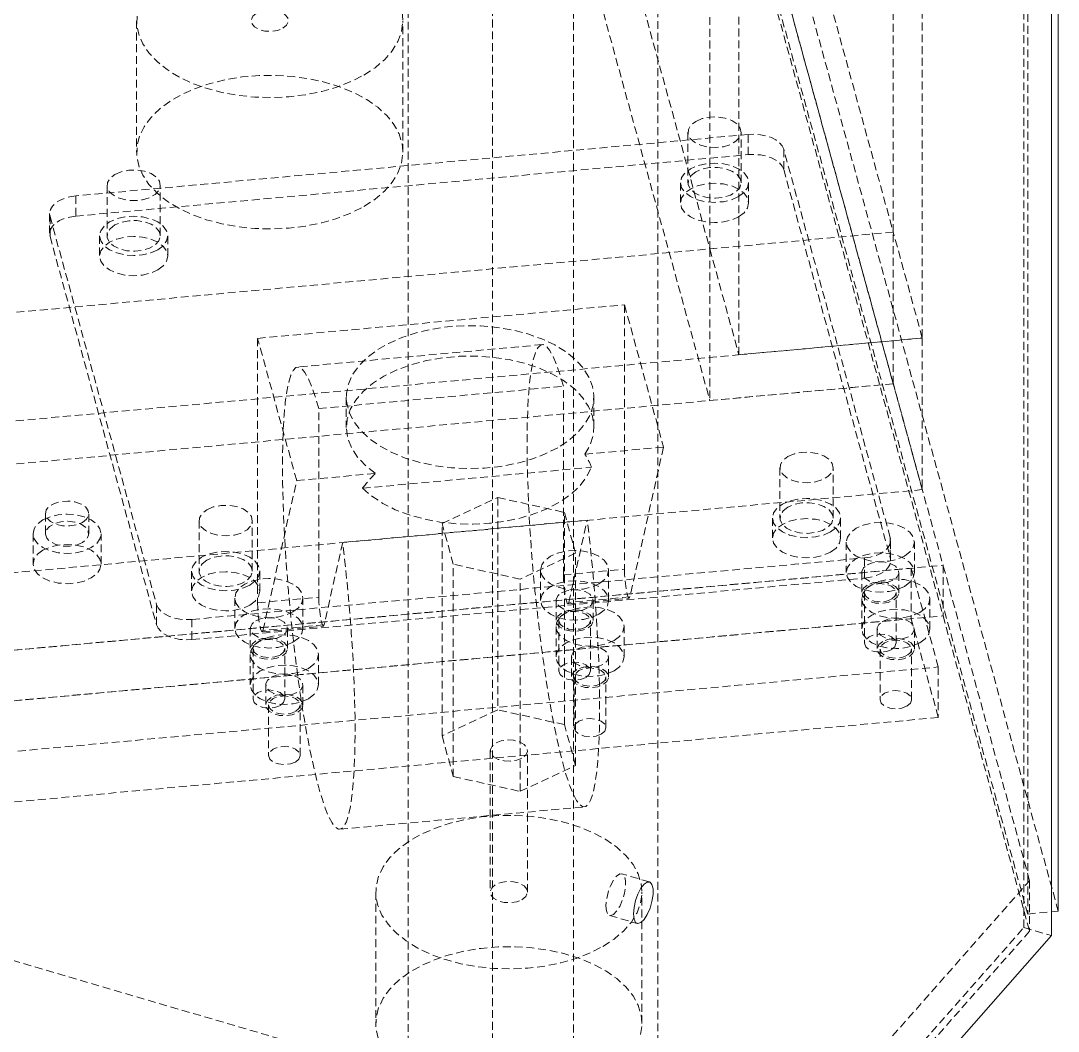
# Model space of a CAD drawing. Header units: millimetres. Extents: x 1529 to 6255, y 1713 to 5797.
# Drawn here: x 5880 to 6047.6, y 4058.4 to 4221.7 of the extents above; entities that cross this region are included whole.
import ezdxf

# ---------------------------------------------------------------- set-up
doc = ezdxf.new("R2010")
doc.units = ezdxf.units.MM
doc.linetypes.add('HIDDEN', pattern=[1.905, 1.27, -0.635])

msp = doc.modelspace()

# ---------------------------------------------------------------- linework, layer by layer
at = {"color": 7, "linetype": 'HIDDEN', "lineweight": 0}
for p, q in [((6020.928, 4187.532), (6020.928, 4693.787)), ((5991.297, 4184.822), (5991.297, 4691.078)), ((6025.621, 4676.682), (6025.621, 4170.426)), ((5995.99, 4167.717), (5995.99, 4673.972)), ((6042.642, 4645.673), (6042.642, 4077.36)), ((6042.047, 4075.191), (6042.047, 4643.504)), ((5956.183, 4553.34), (5956.183, 4047.084)), ((5982.913, 4545.477), (5982.913, 4039.222)), ((5942.563, 4031.653), (5942.563, 4537.909)), ((5969.293, 4530.046), (5969.293, 4023.791)), ((6042.642, 4077.36), (5952.284, 4406.7)), ((6047.58, 4077.812), (5957.223, 4407.152)), ((5965.949, 4363.425), (6028.977, 4133.7)), ((5973.998, 4358.586), (6020.928, 4187.532)), ((5944.367, 4355.877), (5991.297, 4184.822)), ((5965.949, 4355.26), (6028.977, 4125.534)), ((6020.928, 4163.035), (5973.998, 4334.09)), ((5944.367, 4331.38), (5991.297, 4160.326)), ((5898.709, 4221.685), (5898.709, 4200.455)), ((5941.709, 4200.455), (5941.709, 4221.685)), ((5997.512, 4203.316), (5888.866, 4193.382)), ((5987.76, 4203.677), (5987.76, 4195.512)), ((5996.359, 4195.512), (5996.359, 4203.677)), ((5997.512, 4200.05), (5997.512, 4203.316)), ((5888.866, 4190.116), (5997.512, 4200.05)), ((6020.44, 4138.197), (6003.232, 4200.917)), ((6003.232, 4200.917), (6003.232, 4197.651)), ((6003.232, 4197.651), (6020.44, 4134.931)), ((5893.929, 4195.098), (5893.929, 4186.932)), ((5902.529, 4186.932), (5902.529, 4195.098)), ((5986.56, 4195.512), (5986.56, 4192.245)), ((5997.56, 4192.245), (5997.56, 4195.512)), ((5888.866, 4193.382), (5888.866, 4190.116)), ((5884.648, 4190.531), (5884.648, 4187.265)), ((5884.71, 4190.08), (5901.918, 4127.36)), ((5884.71, 4190.08), (5884.71, 4186.814)), ((6020.928, 4187.532), (5749.314, 4162.697)), ((5884.71, 4186.814), (5901.918, 4124.094)), ((5892.729, 4186.932), (5892.729, 4183.666)), ((5903.729, 4183.666), (5903.729, 4186.932)), ((6020.928, 4187.532), (5991.297, 4184.822)), ((6020.928, 4163.035), (6020.928, 4187.532)), ((6025.621, 4170.426), (6020.928, 4187.532)), ((5991.297, 4184.822), (5991.297, 4160.326)), ((5991.297, 4184.822), (5995.99, 4167.717)), ((5918.251, 4170.369), (5977.513, 4175.788)), ((5977.513, 4175.788), (5983.819, 4152.803)), ((5977.513, 4175.788), (5977.513, 4133.071)), ((5754.007, 4145.592), (6025.621, 4170.426)), ((5924.557, 4147.385), (5918.251, 4170.369)), ((5918.251, 4170.369), (5918.251, 4127.653)), ((5995.99, 4167.717), (6025.621, 4170.426)), ((6025.621, 4170.426), (6025.621, 4145.93)), ((5964.221, 4169.36), (5924.714, 4165.748)), ((6020.928, 4163.035), (5749.314, 4138.201)), ((5928.128, 4159.024), (5967.636, 4162.636)), ((5967.636, 4132.168), (5967.636, 4162.636)), ((5991.297, 4160.326), (6020.928, 4163.035)), ((6025.621, 4145.93), (6020.928, 4163.035)), ((5932.575, 4160.872), (5932.575, 4155.973)), ((5972.575, 4155.973), (5972.575, 4160.872)), ((5928.128, 4128.556), (5928.128, 4159.024)), ((5971.114, 4151.642), (5983.819, 4152.803)), ((5983.819, 4152.803), (5978.376, 4128.596)), ((5924.557, 4147.385), (5937.262, 4148.546)), ((5935.211, 4146.161), (5972.156, 4149.539)), ((6002.621, 4149.51), (6002.621, 4141.344)), ((6011.221, 4141.344), (6011.221, 4149.51)), ((5919.115, 4123.177), (5924.557, 4147.385)), ((6025.621, 4145.93), (5754.007, 4121.095)), ((5948.052, 4140.454), (5957.026, 4144.649)), ((5957.026, 4144.649), (5957.026, 4110.354)), ((5957.026, 4144.649), (5967.806, 4142.26)), ((5883.967, 4142.065), (5883.967, 4138.799)), ((5890.967, 4138.799), (5890.967, 4142.065)), ((5967.806, 4142.26), (5969.612, 4135.676)), ((5967.806, 4107.965), (5967.806, 4142.26)), ((6001.421, 4141.344), (6001.421, 4138.078)), ((6012.421, 4138.078), (6012.421, 4141.344)), ((5908.79, 4140.931), (5908.79, 4132.765)), ((5917.39, 4132.765), (5917.39, 4140.931)), ((5971.494, 4141.015), (5931.987, 4137.402)), ((5948.052, 4106.159), (5948.052, 4140.454)), ((5949.859, 4133.87), (5948.052, 4140.454)), ((5968.499, 4127.693), (5971.494, 4141.015)), ((5881.967, 4138.799), (5881.967, 4133.9)), ((5892.967, 4133.9), (5892.967, 4138.799)), ((6020.44, 4134.931), (6020.44, 4138.197)), ((5931.987, 4137.402), (5928.992, 4124.08)), ((6013.336, 4137.448), (6013.336, 4132.549)), ((6020.502, 4134.479), (6020.502, 4137.745)), ((6024.336, 4132.549), (6024.336, 4137.448)), ((5907.638, 4124.961), (6016.284, 4134.895)), ((5969.612, 4135.676), (5960.639, 4131.481)), ((5969.612, 4101.381), (5969.612, 4135.676)), ((6016.284, 4134.895), (6016.284, 4131.628)), ((5757.362, 4108.865), (6028.977, 4133.7)), ((5814.434, 4114.1), (6023.824, 4133.246)), ((5949.859, 4099.575), (5949.859, 4133.87)), ((5960.639, 4131.481), (5949.859, 4133.87)), ((5963.952, 4132.933), (5963.952, 4128.034)), ((5967.636, 4132.168), (5977.513, 4133.071)), ((5974.952, 4128.034), (5974.952, 4132.933)), ((6028.204, 4117.281), (6023.824, 4133.246)), ((6023.824, 4133.246), (6023.824, 4125.08)), ((6042.954, 4082.752), (6028.977, 4133.7)), ((6028.977, 4133.7), (6028.977, 4125.534)), ((5907.59, 4132.765), (5907.59, 4129.499)), ((5907.638, 4121.695), (6016.284, 4131.628)), ((5918.59, 4129.499), (5918.59, 4132.765)), ((5960.639, 4097.186), (5960.639, 4131.481)), ((6015.836, 4132.549), (6015.836, 4129.283)), ((6021.836, 4129.283), (6021.836, 4132.549)), ((5914.567, 4128.417), (5914.567, 4123.518)), ((5918.251, 4127.653), (5928.128, 4128.556)), ((5925.567, 4123.518), (5925.567, 4128.417)), ((5966.452, 4128.034), (5966.452, 4124.767)), ((5968.378, 4127.47), (5978.255, 4128.373)), ((5978.376, 4128.596), (5968.499, 4127.693)), ((5972.452, 4124.767), (5972.452, 4128.034)), ((6015.839, 4128.325), (6015.839, 4123.426)), ((6016.286, 4129.283), (6016.286, 4121.117)), ((6021.386, 4121.117), (6021.386, 4129.283)), ((6026.839, 4123.426), (6026.839, 4128.325)), ((5901.918, 4124.094), (5901.918, 4127.36)), ((5757.362, 4100.7), (6028.977, 4125.534)), ((5814.434, 4105.935), (6023.824, 4125.08)), ((5907.638, 4124.961), (5907.638, 4121.695)), ((5966.902, 4124.767), (5966.902, 4116.602)), ((5972.002, 4116.602), (5972.002, 4124.767)), ((6023.824, 4125.08), (6028.204, 4109.115)), ((6028.977, 4125.534), (6042.954, 4074.587)), ((5917.067, 4123.518), (5917.067, 4120.252)), ((5918.994, 4122.955), (5928.871, 4123.858)), ((5928.992, 4124.08), (5919.115, 4123.177)), ((5923.067, 4120.252), (5923.067, 4123.518)), ((5966.454, 4123.81), (5966.454, 4118.911)), ((5977.454, 4118.911), (5977.454, 4123.81)), ((6018.339, 4123.426), (6018.339, 4120.16)), ((6024.339, 4120.16), (6024.339, 4123.426)), ((5917.517, 4120.252), (5917.517, 4112.087)), ((5922.617, 4112.087), (5922.617, 4120.252)), ((6018.789, 4120.16), (6018.789, 4111.994)), ((6023.889, 4111.994), (6023.889, 4120.16)), ((5917.07, 4119.295), (5917.07, 4114.395)), ((5928.07, 4114.395), (5928.07, 4119.295)), ((5968.954, 4118.911), (5968.954, 4115.645)), ((5974.955, 4115.645), (5974.955, 4118.911)), ((5818.814, 4098.135), (6028.204, 4117.281)), ((6028.204, 4117.281), (6028.204, 4109.115)), ((5969.404, 4115.645), (5969.404, 4107.479)), ((5974.505, 4107.479), (5974.505, 4115.645)), ((5919.57, 4114.395), (5919.57, 4111.129)), ((5925.57, 4111.129), (5925.57, 4114.395)), ((5737.886, 4111.295), (5982.913, 4039.222)), ((5920.02, 4111.129), (5920.02, 4102.964)), ((5925.12, 4102.964), (5925.12, 4111.129)), ((5957.026, 4110.354), (5948.052, 4106.159)), ((5967.806, 4107.965), (5957.026, 4110.354)), ((6028.204, 4109.115), (5818.814, 4089.97)), ((5969.612, 4101.381), (5967.806, 4107.965)), ((5948.052, 4106.159), (5949.859, 4099.575)), ((5955.832, 4103.77), (5955.832, 4080.907)), ((5961.832, 4080.907), (5961.832, 4103.77)), ((5960.639, 4097.186), (5969.612, 4101.381)), ((5949.859, 4099.575), (5960.639, 4097.186)), ((5931.543, 4091.06), (5971.05, 4094.672)), ((5820.384, 3830.582), (6042.954, 4082.752)), ((5981.546, 4082.546), (5977.091, 4083.857)), ((6042.954, 4082.752), (6042.954, 4074.587)), ((5937.332, 4080.907), (5937.332, 4059.677)), ((5980.332, 4059.677), (5980.332, 4080.907)), ((6042.642, 4077.36), (6046.502, 4077.713)), ((5975.115, 4077.141), (5979.57, 4075.831)), ((5820.384, 3824.05), (6042.047, 4075.191)), ((6042.954, 4074.587), (5821.528, 3823.713)), ((6042.047, 4075.191), (6046.502, 4073.881))]:
    msp.add_line(p, q, dxfattribs=at)
at = {"color": 7, "linetype": 'Continuous', "lineweight": 15}
for p, q in [((6047.58, 4646.124), (6047.58, 4077.812)), ((6046.502, 4642.193), (6046.502, 4073.881)), ((6046.502, 4077.713), (6047.58, 4077.812)), ((6046.502, 4073.881), (5824.839, 3822.739))]:
    msp.add_line(p, q, dxfattribs=at)
at = {"color": 7, "linetype": 'HIDDEN', "lineweight": 0, "flags": 128}
for points in [[(5935.411, 4212.908), (5937.231, 4214.103), (5938.771, 4215.422), (5940.005, 4216.843), (5940.915, 4218.344), (5941.485, 4219.9), (5941.706, 4221.486), (5941.573, 4223.074), (5941.09, 4224.64), (5940.264, 4226.157), (5939.109, 4227.601), (5937.643, 4228.948), (5935.891, 4230.175), (5933.881, 4231.263), (5931.647, 4232.194), (5929.225, 4232.952), (5926.656, 4233.525), (5923.98, 4233.904), (5921.242, 4234.082), (5918.487, 4234.057), (5915.761, 4233.828), (5913.108, 4233.4), (5910.571, 4232.78), (5908.192, 4231.977), (5906.011, 4231.005), (5904.063, 4229.881), (5902.38, 4228.622), (5900.99, 4227.248), (5899.915, 4225.784), (5899.174, 4224.252), (5898.778, 4222.678), (5898.733, 4221.088), (5899.042, 4219.508), (5899.698, 4217.963), (5900.691, 4216.479), (5902.004, 4215.081), (5903.616, 4213.792), (5905.501, 4212.632), (5907.627, 4211.62), (5909.96, 4210.774), (5912.461, 4210.107), (5915.089, 4209.63), (5917.801, 4209.351), (5920.553, 4209.275), (5923.299, 4209.402), (5925.995, 4209.731), (5928.595, 4210.256), (5931.058, 4210.969), (5933.343, 4211.858), (5935.411, 4212.908)], [(5922.33, 4220.46), (5922.928, 4220.953), (5923.197, 4221.534), (5923.106, 4222.133), (5922.666, 4222.678), (5921.929, 4223.103), (5920.985, 4223.358), (5919.947, 4223.41), (5918.941, 4223.254), (5918.087, 4222.909), (5917.49, 4222.417), (5917.22, 4221.836), (5917.311, 4221.236), (5917.751, 4220.691), (5918.488, 4220.266), (5919.432, 4220.012), (5920.47, 4219.959), (5921.476, 4220.115), (5922.33, 4220.46)], [(5935.411, 4191.678), (5937.231, 4192.873), (5938.771, 4194.191), (5940.005, 4195.613), (5940.915, 4197.114), (5941.485, 4198.67), (5941.706, 4200.256), (5941.573, 4201.844), (5941.09, 4203.41), (5940.264, 4204.927), (5939.109, 4206.371), (5937.643, 4207.718), (5935.891, 4208.945), (5933.881, 4210.033), (5931.647, 4210.964), (5929.225, 4211.722), (5926.656, 4212.295), (5923.98, 4212.674), (5921.242, 4212.852), (5918.487, 4212.826), (5915.761, 4212.598), (5913.108, 4212.17), (5910.571, 4211.549), (5908.192, 4210.747), (5906.011, 4209.775), (5904.063, 4208.651), (5902.38, 4207.392), (5900.99, 4206.018), (5899.915, 4204.554), (5899.174, 4203.022), (5898.778, 4201.448), (5898.733, 4199.858), (5899.042, 4198.278), (5899.698, 4196.733), (5900.691, 4195.249), (5902.004, 4193.851), (5903.616, 4192.562), (5905.501, 4191.401), (5907.627, 4190.39), (5909.96, 4189.544), (5912.461, 4188.877), (5915.089, 4188.4), (5917.801, 4188.121), (5920.553, 4188.045), (5923.299, 4188.172), (5925.995, 4188.501), (5928.595, 4189.026), (5931.058, 4189.739), (5933.343, 4190.628), (5935.411, 4191.678)], [(5989.019, 4205.432), (5990.05, 4205.872), (5991.26, 4206.116), (5992.541, 4206.144), (5993.779, 4205.952), (5994.864, 4205.559), (5995.7, 4204.998), (5996.213, 4204.319), (5996.357, 4203.584), (5996.118, 4202.857), (5995.519, 4202.203), (5994.613, 4201.68), (5993.48, 4201.334), (5992.22, 4201.196), (5990.947, 4201.279), (5989.772, 4201.575), (5988.8, 4202.058), (5988.118, 4202.684), (5987.787, 4203.399), (5987.834, 4204.139), (5988.258, 4204.837), (5989.019, 4205.432)], [(6003.232, 4200.917), (6002.985, 4201.464), (6002.557, 4201.973), (6001.965, 4202.425), (6001.233, 4202.8), (6000.387, 4203.087), (5999.461, 4203.272), (5998.49, 4203.349), (5997.512, 4203.316)], [(6003.232, 4197.651), (6002.985, 4198.198), (6002.557, 4198.707), (6001.965, 4199.158), (6001.233, 4199.534), (6000.387, 4199.82), (5999.461, 4200.006), (5998.49, 4200.083), (5997.512, 4200.05)], [(5995.949, 4193.266), (5994.81, 4192.762), (5993.483, 4192.445), (5992.06, 4192.337), (5990.636, 4192.445), (5989.31, 4192.762), (5988.17, 4193.266), (5987.296, 4193.924), (5986.747, 4194.69), (5986.56, 4195.512), (5986.747, 4196.333), (5987.296, 4197.099), (5988.17, 4197.757), (5989.31, 4198.261), (5990.636, 4198.578), (5992.06, 4198.687), (5993.483, 4198.578), (5994.81, 4198.261), (5995.949, 4197.757), (5996.823, 4197.099), (5997.372, 4196.333), (5997.56, 4195.512), (5997.372, 4194.69), (5996.823, 4193.924), (5995.949, 4193.266)], [(5895.189, 4196.853), (5896.22, 4197.292), (5897.43, 4197.537), (5898.711, 4197.565), (5899.949, 4197.373), (5901.034, 4196.979), (5901.87, 4196.418), (5902.383, 4195.74), (5902.526, 4195.005), (5902.288, 4194.278), (5901.689, 4193.624), (5900.782, 4193.1), (5899.649, 4192.755), (5898.39, 4192.617), (5897.116, 4192.7), (5895.941, 4192.996), (5894.97, 4193.479), (5894.288, 4194.105), (5893.956, 4194.82), (5894.004, 4195.559), (5894.427, 4196.258), (5895.189, 4196.853)], [(5989.019, 4197.267), (5988.258, 4196.672), (5987.834, 4195.973), (5987.787, 4195.234), (5988.118, 4194.519), (5988.8, 4193.892), (5989.772, 4193.41), (5990.947, 4193.114), (5992.22, 4193.031), (5993.48, 4193.169), (5994.613, 4193.514), (5995.519, 4194.038), (5996.118, 4194.692), (5996.357, 4195.419), (5996.213, 4196.154), (5995.7, 4196.832), (5994.864, 4197.393), (5993.779, 4197.787), (5992.541, 4197.978), (5991.26, 4197.951), (5990.05, 4197.706), (5989.019, 4197.267)], [(5995.949, 4190), (5996.823, 4190.658), (5997.372, 4191.424), (5997.56, 4192.245), (5997.372, 4193.067), (5996.823, 4193.833), (5995.949, 4194.491), (5994.81, 4194.995), (5993.483, 4195.312), (5992.06, 4195.421), (5990.636, 4195.312), (5989.31, 4194.995), (5988.17, 4194.491), (5987.296, 4193.833), (5986.747, 4193.067), (5986.56, 4192.245), (5986.747, 4191.424), (5987.296, 4190.658), (5988.17, 4190), (5989.31, 4189.496), (5990.636, 4189.179), (5992.06, 4189.07), (5993.483, 4189.179), (5994.81, 4189.496), (5995.949, 4190)], [(5888.866, 4193.382), (5887.918, 4193.239), (5887.036, 4192.993), (5886.254, 4192.651), (5885.603, 4192.228), (5885.107, 4191.74), (5884.786, 4191.205), (5884.652, 4190.645), (5884.71, 4190.08)], [(5888.866, 4190.116), (5887.918, 4189.973), (5887.036, 4189.726), (5886.254, 4189.385), (5885.603, 4188.962), (5885.107, 4188.474), (5884.786, 4187.939), (5884.652, 4187.379), (5884.71, 4186.814)], [(5902.118, 4184.687), (5900.979, 4184.183), (5899.653, 4183.865), (5898.229, 4183.757), (5896.806, 4183.865), (5895.479, 4184.183), (5894.34, 4184.687), (5893.466, 4185.345), (5892.917, 4186.111), (5892.729, 4186.932), (5892.917, 4187.754), (5893.466, 4188.52), (5894.34, 4189.178), (5895.479, 4189.682), (5896.806, 4189.999), (5898.229, 4190.107), (5899.653, 4189.999), (5900.979, 4189.682), (5902.118, 4189.177), (5902.992, 4188.52), (5903.542, 4187.754), (5903.729, 4186.932), (5903.542, 4186.111), (5902.992, 4185.345), (5902.118, 4184.687)], [(5895.189, 4188.688), (5894.427, 4188.092), (5894.004, 4187.394), (5893.956, 4186.654), (5894.288, 4185.94), (5894.97, 4185.313), (5895.941, 4184.831), (5897.116, 4184.535), (5898.39, 4184.452), (5899.649, 4184.589), (5900.782, 4184.935), (5901.689, 4185.458), (5902.288, 4186.113), (5902.526, 4186.84), (5902.383, 4187.575), (5901.87, 4188.253), (5901.034, 4188.814), (5899.949, 4189.208), (5898.711, 4189.399), (5897.43, 4189.371), (5896.22, 4189.127), (5895.189, 4188.688)], [(5902.118, 4181.421), (5902.992, 4182.079), (5903.542, 4182.844), (5903.729, 4183.666), (5903.542, 4184.488), (5902.992, 4185.254), (5902.118, 4185.911), (5900.979, 4186.416), (5899.653, 4186.733), (5898.229, 4186.841), (5896.806, 4186.733), (5895.479, 4186.416), (5894.34, 4185.911), (5893.466, 4185.254), (5892.917, 4184.488), (5892.729, 4183.666), (5892.917, 4182.844), (5893.466, 4182.079), (5894.34, 4181.421), (5895.479, 4180.916), (5896.806, 4180.599), (5898.229, 4180.491), (5899.653, 4180.599), (5900.979, 4180.916), (5902.118, 4181.421)], [(5966.717, 4152.708), (5964.706, 4151.693), (5962.478, 4150.841), (5960.074, 4150.169), (5957.536, 4149.687), (5954.909, 4149.405), (5952.241, 4149.328), (5949.578, 4149.457), (5946.969, 4149.789), (5944.461, 4150.319), (5942.096, 4151.038), (5939.919, 4151.932), (5937.968, 4152.986), (5936.278, 4154.18), (5934.878, 4155.494), (5933.794, 4156.903), (5933.045, 4158.384), (5932.645, 4159.909), (5932.6, 4161.451), (5932.912, 4162.983), (5933.575, 4164.477), (5934.576, 4165.907), (5935.899, 4167.247), (5937.52, 4168.473), (5939.409, 4169.563), (5941.533, 4170.499), (5943.854, 4171.263), (5946.331, 4171.841), (5948.919, 4172.223), (5951.573, 4172.404), (5954.244, 4172.378), (5956.886, 4172.147), (5959.45, 4171.714), (5961.892, 4171.089), (5964.168, 4170.281), (5966.237, 4169.305), (5968.062, 4168.178), (5969.61, 4166.921), (5970.855, 4165.557), (5971.773, 4164.108), (5972.349, 4162.602), (5972.572, 4161.065), (5972.438, 4159.525), (5971.95, 4158.008), (5971.116, 4156.543), (5969.951, 4155.155), (5968.476, 4153.869), (5966.717, 4152.708)], [(5967.636, 4162.636), (5967.064, 4164.575), (5966.497, 4166.203), (5965.942, 4167.506), (5965.402, 4168.471), (5964.884, 4169.088), (5964.392, 4169.352), (5963.931, 4169.261), (5963.505, 4168.815), (5963.119, 4168.018), (5962.776, 4166.879), (5962.479, 4165.407), (5962.231, 4163.617), (5962.034, 4161.527), (5961.891, 4159.155), (5961.802, 4156.524), (5961.77, 4153.661), (5961.793, 4150.591), (5961.871, 4147.344), (5962.005, 4143.951), (5962.192, 4140.444), (5962.431, 4136.857), (5962.72, 4133.224), (5963.055, 4129.58), (5963.434, 4125.959), (5963.854, 4122.395), (5964.309, 4118.923), (5964.795, 4115.576), (5965.309, 4112.385), (5965.845, 4109.382), (5966.399, 4106.594), (5966.963, 4104.048), (5967.535, 4101.768), (5968.107, 4099.777), (5968.675, 4098.093), (5969.233, 4096.732), (5969.775, 4095.707), (5970.298, 4095.028), (5970.794, 4094.701), (5971.261, 4094.729), (5971.694, 4095.113), (5972.087, 4095.848), (5972.438, 4096.928), (5972.744, 4098.342), (5973.001, 4100.077), (5973.207, 4102.116), (5973.359, 4104.44), (5973.457, 4107.027), (5973.5, 4109.851), (5973.487, 4112.887), (5973.418, 4116.105), (5973.294, 4119.474), (5973.116, 4122.963), (5972.886, 4126.538), (5972.606, 4130.166), (5972.278, 4133.811), (5971.907, 4137.439), (5971.494, 4141.015)], [(5971.114, 4151.642), (5971.962, 4153.136), (5972.45, 4154.683), (5972.569, 4156.254), (5972.318, 4157.819), (5971.7, 4159.35), (5970.728, 4160.819), (5969.419, 4162.198), (5967.798, 4163.461), (5965.894, 4164.586), (5963.744, 4165.551), (5961.386, 4166.338), (5958.865, 4166.933), (5956.227, 4167.325), (5953.522, 4167.506), (5950.799, 4167.473), (5948.108, 4167.227), (5945.501, 4166.773), (5943.025, 4166.118), (5940.726, 4165.274), (5938.647, 4164.259), (5936.826, 4163.09), (5935.297, 4161.788), (5934.089, 4160.379), (5933.223, 4158.889), (5932.716, 4157.344), (5932.578, 4155.773), (5932.81, 4154.207), (5933.409, 4152.673), (5934.364, 4151.2), (5935.656, 4149.816), (5937.262, 4148.546)], [(5928.128, 4159.024), (5927.556, 4160.963), (5926.99, 4162.591), (5926.434, 4163.894), (5925.895, 4164.858), (5925.377, 4165.476), (5924.885, 4165.74), (5924.424, 4165.649), (5923.998, 4165.203), (5923.611, 4164.406), (5923.268, 4163.266), (5922.971, 4161.795), (5922.723, 4160.005), (5922.526, 4157.914), (5922.383, 4155.542), (5922.295, 4152.912), (5922.262, 4150.048), (5922.285, 4146.978), (5922.364, 4143.731), (5922.497, 4140.339), (5922.685, 4136.832), (5922.924, 4133.245), (5923.212, 4129.612), (5923.548, 4125.968), (5923.927, 4122.346), (5924.346, 4118.783), (5924.801, 4115.311), (5925.288, 4111.964), (5925.802, 4108.773), (5926.338, 4105.769), (5926.891, 4102.981), (5927.456, 4100.436), (5928.027, 4098.156), (5928.599, 4096.165), (5929.167, 4094.481), (5929.725, 4093.119), (5930.268, 4092.094), (5930.79, 4091.415), (5931.287, 4091.088), (5931.754, 4091.117), (5932.186, 4091.501), (5932.58, 4092.236), (5932.931, 4093.316), (5933.236, 4094.73), (5933.493, 4096.465), (5933.699, 4098.504), (5933.852, 4100.828), (5933.95, 4103.414), (5933.992, 4106.239), (5933.979, 4109.275), (5933.91, 4112.492), (5933.786, 4115.862), (5933.609, 4119.351), (5933.378, 4122.926), (5933.098, 4126.553), (5932.771, 4130.198), (5932.399, 4133.826), (5931.987, 4137.402)], [(6003.88, 4151.265), (6004.912, 4151.705), (6006.121, 4151.949), (6007.402, 4151.977), (6008.64, 4151.785), (6009.726, 4151.391), (6010.562, 4150.831), (6011.074, 4150.152), (6011.218, 4149.417), (6010.979, 4148.69), (6010.381, 4148.036), (6009.474, 4147.513), (6008.341, 4147.167), (6007.082, 4147.029), (6005.808, 4147.112), (6004.633, 4147.408), (6003.661, 4147.891), (6002.98, 4148.517), (6002.648, 4149.232), (6002.696, 4149.971), (6003.119, 4150.67), (6003.88, 4151.265)], [(5935.211, 4146.161), (5936.696, 4144.871), (5938.467, 4143.706), (5940.492, 4142.69), (5942.735, 4141.839), (5945.155, 4141.169), (5947.708, 4140.692), (5950.349, 4140.416), (5953.031, 4140.348), (5955.704, 4140.487), (5958.32, 4140.831), (5960.833, 4141.375), (5963.198, 4142.108), (5965.371, 4143.017), (5967.314, 4144.086), (5968.991, 4145.295), (5970.373, 4146.624), (5971.434, 4148.047), (5972.156, 4149.539)], [(5889.942, 4140.637), (5890.612, 4141.178), (5890.941, 4141.815), (5890.893, 4142.48), (5890.474, 4143.1), (5889.729, 4143.607), (5888.74, 4143.948), (5887.612, 4144.084), (5886.469, 4144.002), (5885.434, 4143.71), (5884.619, 4143.239), (5884.113, 4142.642), (5883.97, 4141.982), (5884.207, 4141.331), (5884.797, 4140.76), (5885.676, 4140.33), (5886.749, 4140.088), (5887.9, 4140.06), (5889.005, 4140.25), (5889.942, 4140.637)], [(5910.05, 4142.686), (5911.081, 4143.125), (5912.291, 4143.37), (5913.572, 4143.397), (5914.81, 4143.206), (5915.895, 4142.812), (5916.731, 4142.251), (5917.244, 4141.573), (5917.387, 4140.838), (5917.149, 4140.111), (5916.55, 4139.457), (5915.644, 4138.933), (5914.511, 4138.588), (5913.251, 4138.45), (5911.977, 4138.533), (5910.803, 4138.829), (5909.831, 4139.311), (5909.149, 4139.938), (5908.817, 4140.653), (5908.865, 4141.392), (5909.289, 4142.091), (5910.05, 4142.686)], [(6010.81, 4139.099), (6009.671, 4138.595), (6008.344, 4138.278), (6006.921, 4138.169), (6005.497, 4138.278), (6004.171, 4138.595), (6003.032, 4139.099), (6002.158, 4139.757), (6001.608, 4140.523), (6001.421, 4141.344), (6001.608, 4142.166), (6002.158, 4142.932), (6003.032, 4143.59), (6004.171, 4144.094), (6005.497, 4144.411), (6006.921, 4144.52), (6008.344, 4144.411), (6009.671, 4144.094), (6010.81, 4143.59), (6011.684, 4142.932), (6012.233, 4142.166), (6012.421, 4141.344), (6012.233, 4140.523), (6011.684, 4139.757), (6010.81, 4139.099)], [(6003.88, 4143.1), (6003.119, 4142.504), (6002.696, 4141.806), (6002.648, 4141.067), (6002.98, 4140.352), (6003.661, 4139.725), (6004.633, 4139.243), (6005.808, 4138.947), (6007.082, 4138.864), (6008.341, 4139.001), (6009.474, 4139.347), (6010.381, 4139.87), (6010.979, 4140.525), (6011.218, 4141.252), (6011.074, 4141.987), (6010.562, 4142.665), (6009.726, 4143.226), (6008.64, 4143.62), (6007.402, 4143.811), (6006.121, 4143.784), (6004.912, 4143.539), (6003.88, 4143.1)], [(5883.578, 4141.044), (5884.717, 4141.549), (5886.044, 4141.866), (5887.467, 4141.974), (5888.891, 4141.866), (5890.217, 4141.549), (5891.356, 4141.044), (5892.231, 4140.387), (5892.78, 4139.621), (5892.967, 4138.799), (5892.78, 4137.977), (5892.231, 4137.212), (5891.357, 4136.554), (5890.217, 4136.05), (5888.891, 4135.732), (5887.467, 4135.624), (5886.044, 4135.732), (5884.717, 4136.05), (5883.578, 4136.554), (5882.704, 4137.212), (5882.155, 4137.977), (5881.967, 4138.799), (5882.155, 4139.621), (5882.704, 4140.387), (5883.578, 4141.044)], [(5889.942, 4137.371), (5889.005, 4136.984), (5887.9, 4136.794), (5886.749, 4136.822), (5885.676, 4137.064), (5884.797, 4137.493), (5884.207, 4138.065), (5883.97, 4138.716), (5884.113, 4139.376), (5884.619, 4139.973), (5885.434, 4140.444), (5886.469, 4140.736), (5887.612, 4140.818), (5888.74, 4140.682), (5889.729, 4140.341), (5890.474, 4139.834), (5890.893, 4139.214), (5890.941, 4138.549), (5890.612, 4137.912), (5889.942, 4137.371)], [(6010.81, 4135.833), (6011.684, 4136.491), (6012.233, 4137.257), (6012.421, 4138.078), (6012.233, 4138.9), (6011.684, 4139.666), (6010.81, 4140.323), (6009.671, 4140.828), (6008.344, 4141.145), (6006.921, 4141.253), (6005.497, 4141.145), (6004.171, 4140.828), (6003.032, 4140.323), (6002.158, 4139.666), (6001.608, 4138.9), (6001.421, 4138.078), (6001.608, 4137.257), (6002.158, 4136.491), (6003.032, 4135.833), (6004.171, 4135.329), (6005.497, 4135.011), (6006.921, 4134.903), (6008.344, 4135.011), (6009.671, 4135.329), (6010.81, 4135.833)], [(6022.725, 4135.203), (6023.599, 4135.861), (6024.149, 4136.626), (6024.336, 4137.448), (6024.149, 4138.27), (6023.599, 4139.036), (6022.725, 4139.693), (6021.586, 4140.198), (6020.259, 4140.515), (6018.836, 4140.623), (6017.412, 4140.515), (6016.086, 4140.198), (6014.947, 4139.693), (6014.073, 4139.036), (6013.523, 4138.27), (6013.336, 4137.448), (6013.523, 4136.626), (6014.073, 4135.861), (6014.947, 4135.203), (6016.086, 4134.698), (6017.412, 4134.381), (6018.836, 4134.273), (6020.259, 4134.381), (6021.586, 4134.698), (6022.725, 4135.203)], [(6016.284, 4134.895), (6017.232, 4135.037), (6018.114, 4135.284), (6018.896, 4135.626), (6019.547, 4136.049), (6020.042, 4136.537), (6020.364, 4137.072), (6020.498, 4137.632), (6020.44, 4138.197)], [(5883.578, 4136.145), (5882.704, 4135.488), (5882.155, 4134.722), (5881.967, 4133.9), (5882.155, 4133.078), (5882.704, 4132.312), (5883.578, 4131.655), (5884.717, 4131.15), (5886.044, 4130.833), (5887.467, 4130.725), (5888.891, 4130.833), (5890.217, 4131.15), (5891.357, 4131.655), (5892.231, 4132.312), (5892.78, 4133.078), (5892.967, 4133.9), (5892.78, 4134.722), (5892.231, 4135.488), (5891.356, 4136.145), (5890.217, 4136.65), (5888.891, 4136.967), (5887.467, 4137.075), (5886.044, 4136.967), (5884.717, 4136.65), (5883.578, 4136.145)], [(5916.979, 4130.52), (5915.84, 4130.016), (5914.514, 4129.698), (5913.09, 4129.59), (5911.667, 4129.698), (5910.34, 4130.016), (5909.201, 4130.52), (5908.327, 4131.178), (5907.778, 4131.943), (5907.59, 4132.765), (5907.778, 4133.587), (5908.327, 4134.353), (5909.201, 4135.01), (5910.34, 4135.515), (5911.667, 4135.832), (5913.09, 4135.94), (5914.514, 4135.832), (5915.84, 4135.515), (5916.979, 4135.01), (5917.854, 4134.353), (5918.403, 4133.587), (5918.59, 4132.765), (5918.403, 4131.943), (5917.854, 4131.178), (5916.979, 4130.52)], [(5910.05, 4134.521), (5909.289, 4133.925), (5908.865, 4133.227), (5908.817, 4132.487), (5909.149, 4131.773), (5909.831, 4131.146), (5910.803, 4130.663), (5911.977, 4130.367), (5913.251, 4130.285), (5914.511, 4130.422), (5915.644, 4130.768), (5916.55, 4131.291), (5917.149, 4131.945), (5917.387, 4132.672), (5917.244, 4133.408), (5916.731, 4134.086), (5915.895, 4134.647), (5914.81, 4135.04), (5913.572, 4135.232), (5912.291, 4135.204), (5911.081, 4134.96), (5910.05, 4134.521)], [(5973.341, 4130.688), (5974.215, 4131.345), (5974.764, 4132.111), (5974.952, 4132.933), (5974.764, 4133.755), (5974.215, 4134.52), (5973.341, 4135.178), (5972.202, 4135.683), (5970.875, 4136), (5969.452, 4136.108), (5968.028, 4136), (5966.702, 4135.683), (5965.562, 4135.178), (5964.688, 4134.52), (5964.139, 4133.755), (5963.952, 4132.933), (5964.139, 4132.111), (5964.688, 4131.345), (5965.562, 4130.688), (5966.702, 4130.183), (5968.028, 4129.866), (5969.452, 4129.758), (5970.875, 4129.866), (5972.202, 4130.183), (5973.341, 4130.688)], [(6022.725, 4130.304), (6023.599, 4130.961), (6024.149, 4131.727), (6024.336, 4132.549), (6024.149, 4133.371), (6023.599, 4134.136), (6022.725, 4134.794), (6021.586, 4135.299), (6020.259, 4135.616), (6018.836, 4135.724), (6017.412, 4135.616), (6016.086, 4135.299), (6014.947, 4134.794), (6014.073, 4134.136), (6013.523, 4133.371), (6013.336, 4132.549), (6013.523, 4131.727), (6014.073, 4130.961), (6014.947, 4130.304), (6016.086, 4129.799), (6017.412, 4129.482), (6018.836, 4129.374), (6020.259, 4129.482), (6021.586, 4129.799), (6022.725, 4130.304)], [(6016.284, 4131.628), (6017.232, 4131.771), (6018.114, 4132.018), (6018.896, 4132.36), (6019.547, 4132.783), (6020.042, 4133.271), (6020.364, 4133.805), (6020.498, 4134.366), (6020.44, 4134.931)], [(5977.513, 4133.071), (5977.537, 4132.211), (5977.606, 4131.263), (5977.714, 4130.326), (5977.849, 4129.494), (5977.998, 4128.853), (5978.145, 4128.469), (5978.276, 4128.38), (5978.376, 4128.596)], [(6016.715, 4133.774), (6017.568, 4134.119), (6018.574, 4134.274), (6019.612, 4134.222), (6020.557, 4133.968), (6021.293, 4133.542), (6021.734, 4132.997), (6021.825, 4132.398), (6021.555, 4131.817), (6020.957, 4131.324), (6020.104, 4130.979), (6019.097, 4130.824), (6018.059, 4130.876), (6017.115, 4131.13), (6016.378, 4131.556), (6015.938, 4132.101), (6015.847, 4132.7), (6016.117, 4133.281), (6016.715, 4133.774)], [(5916.979, 4127.254), (5917.854, 4127.912), (5918.403, 4128.677), (5918.59, 4129.499), (5918.403, 4130.321), (5917.854, 4131.087), (5916.979, 4131.744), (5915.84, 4132.249), (5914.514, 4132.566), (5913.09, 4132.674), (5911.667, 4132.566), (5910.34, 4132.249), (5909.201, 4131.744), (5908.327, 4131.087), (5907.778, 4130.321), (5907.59, 4129.499), (5907.778, 4128.677), (5908.327, 4127.912), (5909.201, 4127.254), (5910.34, 4126.749), (5911.667, 4126.432), (5913.09, 4126.324), (5914.514, 4126.432), (5915.84, 4126.749), (5916.979, 4127.254)], [(5923.956, 4126.172), (5924.83, 4126.83), (5925.38, 4127.596), (5925.567, 4128.417), (5925.38, 4129.239), (5924.83, 4130.005), (5923.956, 4130.663), (5922.817, 4131.167), (5921.491, 4131.484), (5920.067, 4131.593), (5918.644, 4131.484), (5917.317, 4131.167), (5916.178, 4130.663), (5915.304, 4130.005), (5914.755, 4129.239), (5914.567, 4128.417), (5914.755, 4127.596), (5915.304, 4126.83), (5916.178, 4126.172), (5917.317, 4125.668), (5918.644, 4125.351), (5920.067, 4125.242), (5921.491, 4125.351), (5922.817, 4125.668), (5923.956, 4126.172)], [(5968.499, 4127.693), (5968.399, 4127.477), (5968.268, 4127.566), (5968.121, 4127.95), (5967.972, 4128.591), (5967.837, 4129.423), (5967.729, 4130.36), (5967.66, 4131.308), (5967.636, 4132.168)], [(6025.228, 4126.08), (6026.102, 4126.738), (6026.652, 4127.504), (6026.839, 4128.325), (6026.652, 4129.147), (6026.102, 4129.913), (6025.228, 4130.57), (6024.089, 4131.075), (6022.762, 4131.392), (6021.339, 4131.5), (6019.915, 4131.392), (6018.589, 4131.075), (6017.45, 4130.57), (6016.576, 4129.913), (6016.026, 4129.147), (6015.839, 4128.325), (6016.026, 4127.504), (6016.576, 4126.738), (6017.45, 4126.08), (6018.589, 4125.576), (6019.915, 4125.258), (6021.339, 4125.15), (6022.762, 4125.258), (6024.089, 4125.576), (6025.228, 4126.08)], [(5973.341, 4125.788), (5974.215, 4126.446), (5974.764, 4127.212), (5974.952, 4128.034), (5974.764, 4128.855), (5974.215, 4129.621), (5973.341, 4130.279), (5972.202, 4130.783), (5970.875, 4131.1), (5969.452, 4131.209), (5968.028, 4131.1), (5966.702, 4130.783), (5965.562, 4130.279), (5964.688, 4129.621), (5964.139, 4128.855), (5963.952, 4128.034), (5964.139, 4127.212), (5964.688, 4126.446), (5965.562, 4125.788), (5966.702, 4125.284), (5968.028, 4124.967), (5969.452, 4124.858), (5970.875, 4124.967), (5972.202, 4125.284), (5973.341, 4125.788)], [(5967.33, 4129.258), (5968.184, 4129.603), (5969.19, 4129.759), (5970.228, 4129.706), (5971.172, 4129.452), (5971.909, 4129.027), (5972.349, 4128.482), (5972.44, 4127.883), (5972.17, 4127.302), (5971.573, 4126.809), (5970.719, 4126.464), (5969.713, 4126.308), (5968.675, 4126.361), (5967.731, 4126.615), (5966.994, 4127.04), (5966.554, 4127.585), (5966.463, 4128.185), (5966.733, 4128.765), (5967.33, 4129.258)], [(6016.715, 4130.507), (6016.117, 4130.015), (6015.847, 4129.434), (6015.938, 4128.835), (6016.378, 4128.289), (6017.115, 4127.864), (6018.059, 4127.61), (6019.097, 4127.558), (6020.104, 4127.713), (6020.957, 4128.058), (6021.555, 4128.551), (6021.825, 4129.132), (6021.734, 4129.731), (6021.293, 4130.276), (6020.557, 4130.701), (6019.612, 4130.956), (6018.574, 4131.008), (6017.568, 4130.852), (6016.715, 4130.507)], [(6020.639, 4128.242), (6019.812, 4127.923), (6018.836, 4127.811), (6017.86, 4127.923), (6017.033, 4128.242), (6016.48, 4128.719), (6016.286, 4129.283), (6016.48, 4129.846), (6017.033, 4130.324), (6017.86, 4130.643), (6018.836, 4130.755), (6019.812, 4130.643), (6020.639, 4130.324), (6021.192, 4129.846), (6021.386, 4129.283), (6021.192, 4128.719), (6020.639, 4128.242)], [(5928.128, 4128.556), (5928.152, 4127.695), (5928.222, 4126.748), (5928.33, 4125.811), (5928.465, 4124.979), (5928.614, 4124.338), (5928.761, 4123.953), (5928.891, 4123.864), (5928.992, 4124.08)], [(5901.918, 4127.36), (5902.165, 4126.813), (5902.593, 4126.303), (5903.184, 4125.852), (5903.917, 4125.476), (5904.763, 4125.19), (5905.689, 4125.005), (5906.66, 4124.927), (5907.638, 4124.961)], [(5923.956, 4121.273), (5924.83, 4121.931), (5925.38, 4122.696), (5925.567, 4123.518), (5925.38, 4124.34), (5924.83, 4125.106), (5923.956, 4125.763), (5922.817, 4126.268), (5921.491, 4126.585), (5920.067, 4126.693), (5918.644, 4126.585), (5917.317, 4126.268), (5916.178, 4125.763), (5915.304, 4125.106), (5914.755, 4124.34), (5914.567, 4123.518), (5914.755, 4122.696), (5915.304, 4121.931), (5916.178, 4121.273), (5917.317, 4120.768), (5918.644, 4120.451), (5920.067, 4120.343), (5921.491, 4120.451), (5922.817, 4120.768), (5923.956, 4121.273)], [(5918.251, 4127.653), (5918.275, 4126.792), (5918.345, 4125.845), (5918.453, 4124.907), (5918.588, 4124.076), (5918.737, 4123.435), (5918.884, 4123.05), (5919.015, 4122.961), (5919.115, 4123.177)], [(5975.844, 4121.565), (5976.718, 4122.222), (5977.267, 4122.988), (5977.454, 4123.81), (5977.267, 4124.632), (5976.718, 4125.397), (5975.844, 4126.055), (5974.704, 4126.56), (5973.378, 4126.877), (5971.954, 4126.985), (5970.531, 4126.877), (5969.204, 4126.56), (5968.065, 4126.055), (5967.191, 4125.397), (5966.642, 4124.632), (5966.454, 4123.81), (5966.642, 4122.988), (5967.191, 4122.222), (5968.065, 4121.565), (5969.204, 4121.06), (5970.531, 4120.743), (5971.954, 4120.635), (5973.378, 4120.743), (5974.704, 4121.06), (5975.844, 4121.565)], [(5967.33, 4125.992), (5966.733, 4125.499), (5966.463, 4124.918), (5966.554, 4124.319), (5966.994, 4123.774), (5967.731, 4123.349), (5968.675, 4123.095), (5969.713, 4123.042), (5970.719, 4123.198), (5971.573, 4123.543), (5972.17, 4124.035), (5972.44, 4124.616), (5972.349, 4125.216), (5971.909, 4125.761), (5971.172, 4126.186), (5970.228, 4126.44), (5969.19, 4126.493), (5968.184, 4126.337), (5967.33, 4125.992)], [(5971.255, 4123.726), (5970.427, 4123.407), (5969.452, 4123.295), (5968.476, 4123.407), (5967.648, 4123.726), (5967.096, 4124.204), (5966.902, 4124.767), (5967.096, 4125.331), (5967.648, 4125.808), (5968.476, 4126.127), (5969.452, 4126.24), (5970.427, 4126.127), (5971.255, 4125.808), (5971.807, 4125.331), (5972.002, 4124.767), (5971.807, 4124.204), (5971.255, 4123.726)], [(6025.228, 4121.181), (6026.102, 4121.839), (6026.652, 4122.604), (6026.839, 4123.426), (6026.652, 4124.248), (6026.102, 4125.014), (6025.228, 4125.671), (6024.089, 4126.176), (6022.762, 4126.493), (6021.339, 4126.601), (6019.915, 4126.493), (6018.589, 4126.176), (6017.45, 4125.671), (6016.576, 4125.014), (6016.026, 4124.248), (6015.839, 4123.426), (6016.026, 4122.604), (6016.576, 4121.839), (6017.45, 4121.181), (6018.589, 4120.676), (6019.915, 4120.359), (6021.339, 4120.251), (6022.762, 4120.359), (6024.089, 4120.676), (6025.228, 4121.181)], [(5917.946, 4124.743), (5918.799, 4125.088), (5919.806, 4125.243), (5920.844, 4125.191), (5921.788, 4124.937), (5922.525, 4124.512), (5922.965, 4123.966), (5923.056, 4123.367), (5922.786, 4122.786), (5922.188, 4122.294), (5921.335, 4121.949), (5920.329, 4121.793), (5919.291, 4121.845), (5918.346, 4122.1), (5917.61, 4122.525), (5917.169, 4123.07), (5917.079, 4123.669), (5917.348, 4124.25), (5917.946, 4124.743)], [(6019.218, 4124.651), (6020.071, 4124.996), (6021.077, 4125.151), (6022.115, 4125.099), (6023.06, 4124.845), (6023.796, 4124.419), (6024.237, 4123.874), (6024.328, 4123.275), (6024.058, 4122.694), (6023.46, 4122.201), (6022.607, 4121.856), (6021.6, 4121.701), (6020.562, 4121.753), (6019.618, 4122.007), (6018.881, 4122.433), (6018.441, 4122.978), (6018.35, 4123.577), (6018.62, 4124.158), (6019.218, 4124.651)], [(5901.918, 4124.094), (5902.165, 4123.546), (5902.593, 4123.037), (5903.184, 4122.586), (5903.917, 4122.21), (5904.763, 4121.924), (5905.689, 4121.739), (5906.66, 4121.661), (5907.638, 4121.695)], [(5926.459, 4117.049), (5927.333, 4117.707), (5927.883, 4118.473), (5928.07, 4119.295), (5927.883, 4120.116), (5927.333, 4120.882), (5926.459, 4121.54), (5925.32, 4122.044), (5923.994, 4122.361), (5922.57, 4122.47), (5921.147, 4122.361), (5919.82, 4122.044), (5918.681, 4121.54), (5917.807, 4120.882), (5917.257, 4120.116), (5917.07, 4119.295), (5917.257, 4118.473), (5917.807, 4117.707), (5918.681, 4117.049), (5919.82, 4116.545), (5921.147, 4116.228), (5922.57, 4116.119), (5923.994, 4116.228), (5925.32, 4116.545), (5926.459, 4117.049)], [(5917.946, 4121.477), (5917.348, 4120.984), (5917.079, 4120.403), (5917.169, 4119.804), (5917.61, 4119.259), (5918.346, 4118.833), (5919.291, 4118.579), (5920.329, 4118.527), (5921.335, 4118.682), (5922.188, 4119.027), (5922.786, 4119.52), (5923.056, 4120.101), (5922.965, 4120.7), (5922.525, 4121.245), (5921.788, 4121.671), (5920.844, 4121.925), (5919.806, 4121.977), (5918.799, 4121.822), (5917.946, 4121.477)], [(5921.87, 4119.211), (5921.043, 4118.892), (5920.067, 4118.78), (5919.091, 4118.892), (5918.264, 4119.211), (5917.711, 4119.689), (5917.517, 4120.252), (5917.711, 4120.815), (5918.264, 4121.293), (5919.091, 4121.612), (5920.067, 4121.724), (5921.043, 4121.612), (5921.87, 4121.293), (5922.423, 4120.815), (5922.617, 4120.252), (5922.423, 4119.689), (5921.87, 4119.211)], [(5975.844, 4116.666), (5976.718, 4117.323), (5977.267, 4118.089), (5977.454, 4118.911), (5977.267, 4119.732), (5976.718, 4120.498), (5975.844, 4121.156), (5974.704, 4121.66), (5973.378, 4121.978), (5971.954, 4122.086), (5970.531, 4121.978), (5969.204, 4121.66), (5968.065, 4121.156), (5967.191, 4120.498), (5966.642, 4119.732), (5966.454, 4118.911), (5966.642, 4118.089), (5967.191, 4117.323), (5968.065, 4116.666), (5969.204, 4116.161), (5970.531, 4115.844), (5971.954, 4115.736), (5973.378, 4115.844), (5974.704, 4116.161), (5975.844, 4116.666)], [(6020.639, 4120.076), (6021.192, 4120.554), (6021.386, 4121.117), (6021.192, 4121.681), (6020.639, 4122.158), (6019.812, 4122.477), (6018.836, 4122.589), (6017.86, 4122.477), (6017.033, 4122.158), (6016.48, 4121.681), (6016.286, 4121.117), (6016.48, 4120.554), (6017.033, 4120.076), (6017.86, 4119.757), (6018.836, 4119.645), (6019.812, 4119.757), (6020.639, 4120.076)], [(6019.218, 4121.384), (6018.62, 4120.892), (6018.35, 4120.311), (6018.441, 4119.712), (6018.881, 4119.167), (6019.618, 4118.741), (6020.562, 4118.487), (6021.6, 4118.435), (6022.607, 4118.59), (6023.46, 4118.935), (6024.058, 4119.428), (6024.328, 4120.009), (6024.237, 4120.608), (6023.796, 4121.153), (6023.06, 4121.579), (6022.115, 4121.833), (6021.077, 4121.885), (6020.071, 4121.73), (6019.218, 4121.384)], [(6023.142, 4119.119), (6022.315, 4118.8), (6021.339, 4118.688), (6020.363, 4118.8), (6019.536, 4119.119), (6018.983, 4119.597), (6018.789, 4120.16), (6018.983, 4120.723), (6019.536, 4121.201), (6020.363, 4121.52), (6021.339, 4121.632), (6022.315, 4121.52), (6023.142, 4121.201), (6023.695, 4120.723), (6023.889, 4120.16), (6023.695, 4119.597), (6023.142, 4119.119)], [(5969.833, 4120.135), (5970.687, 4120.48), (5971.693, 4120.636), (5972.731, 4120.584), (5973.675, 4120.329), (5974.412, 4119.904), (5974.852, 4119.359), (5974.943, 4118.76), (5974.673, 4118.179), (5974.076, 4117.686), (5973.222, 4117.341), (5972.216, 4117.185), (5971.178, 4117.238), (5970.234, 4117.492), (5969.497, 4117.917), (5969.057, 4118.462), (5968.966, 4119.062), (5969.236, 4119.643), (5969.833, 4120.135)], [(5971.255, 4115.561), (5971.807, 4116.039), (5972.002, 4116.602), (5971.807, 4117.165), (5971.255, 4117.643), (5970.427, 4117.962), (5969.452, 4118.074), (5968.476, 4117.962), (5967.648, 4117.643), (5967.096, 4117.165), (5966.902, 4116.602), (5967.096, 4116.039), (5967.648, 4115.561), (5968.476, 4115.242), (5969.452, 4115.13), (5970.427, 4115.242), (5971.255, 4115.561)], [(5926.459, 4112.15), (5927.333, 4112.808), (5927.883, 4113.574), (5928.07, 4114.395), (5927.883, 4115.217), (5927.333, 4115.983), (5926.459, 4116.64), (5925.32, 4117.145), (5923.994, 4117.462), (5922.57, 4117.57), (5921.147, 4117.462), (5919.82, 4117.145), (5918.681, 4116.64), (5917.807, 4115.983), (5917.257, 4115.217), (5917.07, 4114.395), (5917.257, 4113.574), (5917.807, 4112.808), (5918.681, 4112.15), (5919.82, 4111.646), (5921.147, 4111.328), (5922.57, 4111.22), (5923.994, 4111.328), (5925.32, 4111.646), (5926.459, 4112.15)], [(5969.833, 4116.869), (5969.236, 4116.376), (5968.966, 4115.795), (5969.057, 4115.196), (5969.497, 4114.651), (5970.234, 4114.226), (5971.178, 4113.972), (5972.216, 4113.919), (5973.222, 4114.075), (5974.076, 4114.42), (5974.673, 4114.913), (5974.943, 4115.494), (5974.852, 4116.093), (5974.412, 4116.638), (5973.675, 4117.063), (5972.731, 4117.317), (5971.693, 4117.37), (5970.687, 4117.214), (5969.833, 4116.869)], [(5973.758, 4114.604), (5972.93, 4114.284), (5971.954, 4114.172), (5970.979, 4114.285), (5970.151, 4114.604), (5969.599, 4115.081), (5969.404, 4115.645), (5969.599, 4116.208), (5970.151, 4116.685), (5970.979, 4117.005), (5971.954, 4117.117), (5972.93, 4117.005), (5973.758, 4116.685), (5974.31, 4116.208), (5974.505, 4115.645), (5974.31, 4115.081), (5973.758, 4114.604)], [(5920.449, 4115.62), (5921.302, 4115.965), (5922.309, 4116.121), (5923.347, 4116.068), (5924.291, 4115.814), (5925.028, 4115.389), (5925.468, 4114.844), (5925.559, 4114.244), (5925.289, 4113.663), (5924.691, 4113.171), (5923.838, 4112.826), (5922.832, 4112.67), (5921.794, 4112.722), (5920.849, 4112.977), (5920.113, 4113.402), (5919.672, 4113.947), (5919.582, 4114.546), (5919.851, 4115.127), (5920.449, 4115.62)], [(5921.87, 4111.046), (5922.423, 4111.523), (5922.617, 4112.087), (5922.423, 4112.65), (5921.87, 4113.128), (5921.043, 4113.447), (5920.067, 4113.559), (5919.091, 4113.447), (5918.264, 4113.128), (5917.711, 4112.65), (5917.517, 4112.087), (5917.711, 4111.523), (5918.264, 4111.046), (5919.091, 4110.727), (5920.067, 4110.615), (5921.043, 4110.727), (5921.87, 4111.046)], [(5920.449, 4112.354), (5919.851, 4111.861), (5919.582, 4111.28), (5919.672, 4110.681), (5920.113, 4110.136), (5920.849, 4109.71), (5921.794, 4109.456), (5922.832, 4109.404), (5923.838, 4109.56), (5924.691, 4109.905), (5925.289, 4110.397), (5925.559, 4110.978), (5925.468, 4111.577), (5925.028, 4112.122), (5924.291, 4112.548), (5923.347, 4112.802), (5922.309, 4112.854), (5921.302, 4112.699), (5920.449, 4112.354)], [(6023.142, 4110.954), (6023.695, 4111.431), (6023.889, 4111.994), (6023.695, 4112.558), (6023.142, 4113.035), (6022.315, 4113.355), (6021.339, 4113.467), (6020.363, 4113.355), (6019.536, 4113.035), (6018.983, 4112.558), (6018.789, 4111.994), (6018.983, 4111.431), (6019.536, 4110.954), (6020.363, 4110.634), (6021.339, 4110.522), (6022.315, 4110.634), (6023.142, 4110.954)], [(5924.373, 4110.088), (5923.546, 4109.769), (5922.57, 4109.657), (5921.594, 4109.769), (5920.767, 4110.088), (5920.214, 4110.566), (5920.02, 4111.129), (5920.214, 4111.692), (5920.767, 4112.17), (5921.594, 4112.489), (5922.57, 4112.601), (5923.546, 4112.489), (5924.373, 4112.17), (5924.926, 4111.692), (5925.12, 4111.129), (5924.926, 4110.566), (5924.373, 4110.088)], [(5973.758, 4106.438), (5974.31, 4106.916), (5974.505, 4107.479), (5974.31, 4108.042), (5973.758, 4108.52), (5972.93, 4108.839), (5971.954, 4108.951), (5970.979, 4108.839), (5970.151, 4108.52), (5969.599, 4108.042), (5969.404, 4107.479), (5969.599, 4106.916), (5970.151, 4106.438), (5970.979, 4106.119), (5971.954, 4106.007), (5972.93, 4106.119), (5973.758, 4106.438)], [(5924.373, 4101.923), (5924.926, 4102.4), (5925.12, 4102.964), (5924.926, 4103.527), (5924.373, 4104.005), (5923.546, 4104.324), (5922.57, 4104.436), (5921.594, 4104.324), (5920.767, 4104.005), (5920.214, 4103.527), (5920.02, 4102.964), (5920.214, 4102.4), (5920.767, 4101.923), (5921.594, 4101.604), (5922.57, 4101.492), (5923.546, 4101.604), (5924.373, 4101.923)], [(5960.954, 4102.546), (5960.1, 4102.201), (5959.094, 4102.045), (5958.056, 4102.097), (5957.112, 4102.352), (5956.375, 4102.777), (5955.935, 4103.322), (5955.844, 4103.921), (5956.113, 4104.502), (5956.711, 4104.995), (5957.564, 4105.34), (5958.571, 4105.496), (5959.609, 4105.443), (5960.553, 4105.189), (5961.29, 4104.764), (5961.73, 4104.219), (5961.821, 4103.619), (5961.551, 4103.038), (5960.954, 4102.546)], [(5974.035, 4072.131), (5975.854, 4073.325), (5977.394, 4074.644), (5978.629, 4076.066), (5979.539, 4077.567), (5980.109, 4079.123), (5980.33, 4080.708), (5980.197, 4082.297), (5979.714, 4083.863), (5978.888, 4085.38), (5977.732, 4086.824), (5976.267, 4088.17), (5974.515, 4089.398), (5972.505, 4090.486), (5970.271, 4091.416), (5967.849, 4092.175), (5965.279, 4092.748), (5962.603, 4093.126), (5959.866, 4093.305), (5957.111, 4093.279), (5954.385, 4093.05), (5951.731, 4092.622), (5949.195, 4092.002), (5946.816, 4091.199), (5944.635, 4090.228), (5942.687, 4089.103), (5941.004, 4087.844), (5939.613, 4086.471), (5938.539, 4085.007), (5937.797, 4083.475), (5937.401, 4081.901), (5937.357, 4080.311), (5937.666, 4078.73), (5938.322, 4077.185), (5939.314, 4075.702), (5940.628, 4074.304), (5942.24, 4073.014), (5944.125, 4071.854), (5946.251, 4070.843), (5948.584, 4069.996), (5951.085, 4069.329), (5953.713, 4068.853), (5956.425, 4068.574), (5959.177, 4068.497), (5961.923, 4068.624), (5964.618, 4068.953), (5967.219, 4069.479), (5969.682, 4070.192), (5971.966, 4071.081), (5974.035, 4072.131)], [(5960.954, 4079.683), (5961.551, 4080.175), (5961.821, 4080.756), (5961.73, 4081.355), (5961.29, 4081.901), (5960.553, 4082.326), (5959.609, 4082.58), (5958.571, 4082.632), (5957.564, 4082.477), (5956.711, 4082.132), (5956.113, 4081.639), (5955.844, 4081.058), (5955.935, 4080.459), (5956.375, 4079.914), (5957.112, 4079.489), (5958.056, 4079.234), (5959.094, 4079.182), (5960.1, 4079.338), (5960.954, 4079.683)], [(5974.514, 4078.698), (5974.6, 4077.868), (5974.849, 4077.323), (5975.234, 4077.122), (5975.713, 4077.286), (5976.234, 4077.799), (5976.741, 4078.605), (5977.179, 4079.615), (5977.5, 4080.722), (5977.67, 4081.804), (5977.67, 4082.745), (5977.5, 4083.442), (5977.179, 4083.821), (5976.741, 4083.839), (5976.234, 4083.496), (5975.713, 4082.827), (5975.234, 4081.907), (5974.849, 4080.833), (5974.6, 4079.724), (5974.514, 4078.698)], [(5974.035, 4050.901), (5975.854, 4052.095), (5977.394, 4053.414), (5978.629, 4054.836), (5979.539, 4056.337), (5980.109, 4057.893), (5980.33, 4059.478), (5980.197, 4061.067), (5979.714, 4062.633), (5978.888, 4064.15), (5977.732, 4065.594), (5976.267, 4066.94), (5974.515, 4068.168), (5972.505, 4069.256), (5970.271, 4070.186), (5967.849, 4070.945), (5965.279, 4071.518), (5962.603, 4071.896), (5959.866, 4072.074), (5957.111, 4072.049), (5954.385, 4071.82), (5951.731, 4071.392), (5949.195, 4070.772), (5946.816, 4069.969), (5944.635, 4068.998), (5942.687, 4067.873), (5941.004, 4066.614), (5939.613, 4065.241), (5938.539, 4063.776), (5937.797, 4062.245), (5937.401, 4060.671), (5937.357, 4059.081), (5937.666, 4057.5), (5938.322, 4055.955), (5939.314, 4054.472), (5940.628, 4053.074), (5942.24, 4051.784), (5944.125, 4050.624), (5946.251, 4049.613), (5948.584, 4048.766), (5951.085, 4048.099), (5953.713, 4047.622), (5956.425, 4047.343), (5959.177, 4047.267), (5961.923, 4047.394), (5964.618, 4047.723), (5967.219, 4048.249), (5969.682, 4048.962), (5971.966, 4049.851), (5974.035, 4050.901)]]:
    msp.add_lwpolyline(points, dxfattribs=at)
at = {"color": 7, "linetype": 'Continuous', "lineweight": 15, "flags": 128}
msp.add_lwpolyline([(5978.969, 4077.388), (5979.055, 4076.558), (5979.304, 4076.012), (5979.689, 4075.811), (5980.168, 4075.976), (5980.689, 4076.489), (5981.196, 4077.294), (5981.634, 4078.305), (5981.955, 4079.411), (5982.125, 4080.494), (5982.125, 4081.434), (5981.955, 4082.132), (5981.634, 4082.51), (5981.196, 4082.529), (5980.689, 4082.185), (5980.168, 4081.517), (5979.689, 4080.596), (5979.304, 4079.523), (5979.055, 4078.414), (5978.969, 4077.388)], dxfattribs=at)
at = {"color": 7, "linetype": 'HIDDEN', "lineweight": 0}
for start_param, end_param in [(6.2748126, 6.4542892), (2.2294107, 2.4088872)]:
    msp.add_ellipse((5952.575, 4142.919), major_axis=(19.546, 6.723), ratio=0.630202, start_param=start_param, end_param=end_param, dxfattribs=at)

doc.saveas('drawing.dxf')
